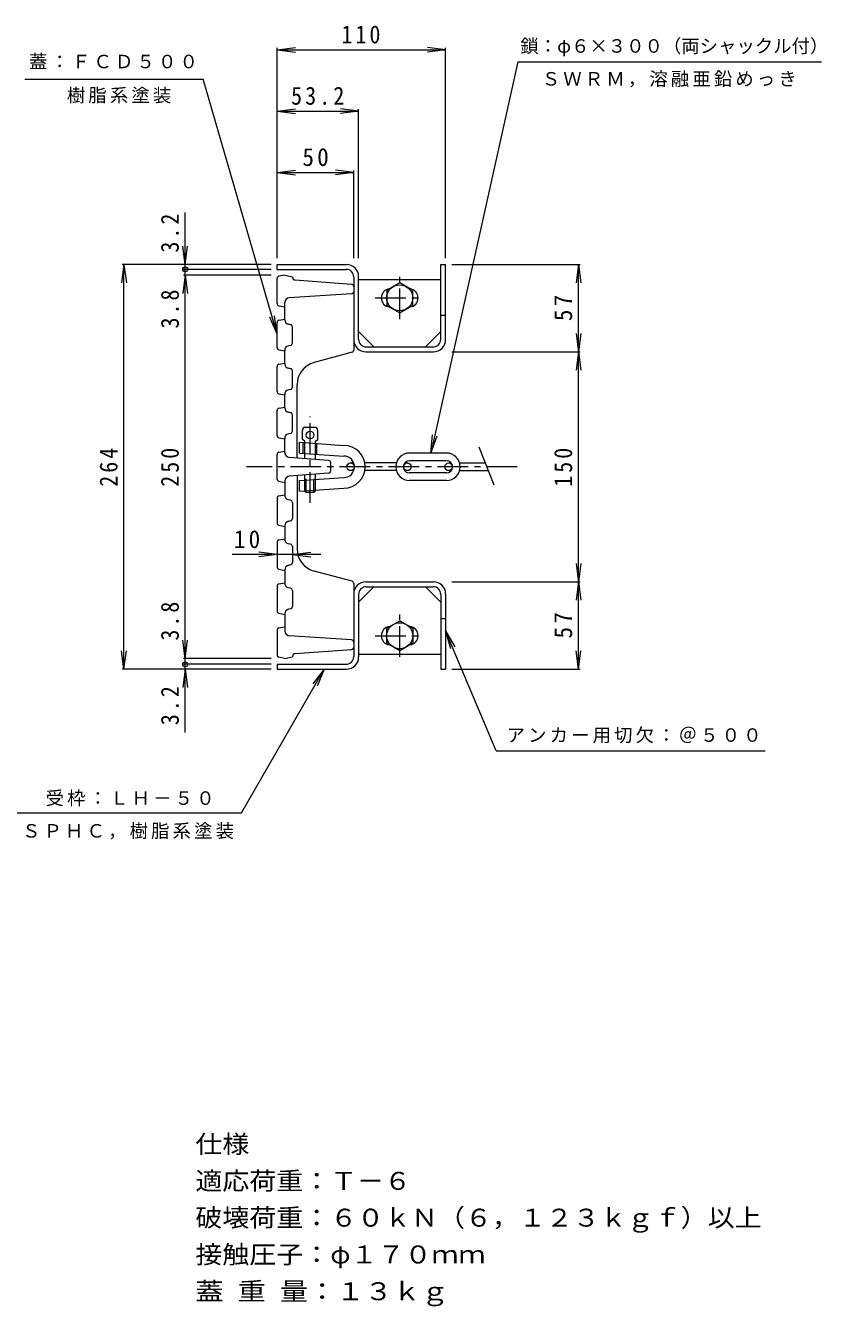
# Model space of a CAD drawing. Units: millimetres, scale not verified. Extents: x -748 to 741, y -549 to 430.
# Drawn here: x 222 to 741, y -406 to 430 of the extents above; entities that cross this region are included whole.
import ezdxf
from ezdxf.enums import TextEntityAlignment as Align

# ---------------------------------------------------------------- set-up
doc = ezdxf.new("R2010")
doc.units = ezdxf.units.MM
doc.header["$LTSCALE"] = 4
doc.header["$PDMODE"] = 32
doc.header["$PDSIZE"] = 3.2
doc.linetypes.add('CHAIN1', pattern=[8, 5, -1, 1, -1])
for name, color, linetype, lineweight in [('0-0_0', 3, 'Continuous', 9), ('0-1', 2, 'Continuous', 9), ('0-E', 7, 'Continuous', 9), ('0-F', 7, 'Continuous', 9)]:
    doc.layers.add(name, color=color, linetype=linetype, lineweight=lineweight)
doc.styles.add('ＭＳ ゴシック', font='')
doc.styles.get('ＭＳ ゴシック').set_extended_font_data('MS Gothic')

msp = doc.modelspace()

# ---------------------------------------------------------------- linework, layer by layer
at = {"layer": '0-0_0'}
for p, q in [((386.018, 248.494), (386.018, 264.734)), ((391.017, 266.964), (387.223, 266.205)), ((391.017, 266.964), (396.017, 265.964)), ((396.017, 265.82), (396.017, 265.964)), ((397.868, 263.825), (434.63, 261.068)), ((436.017, 259.572), (436.017, 218.113)), ((434.617, 254.871), (393.818, 252.151)), ((387.223, 247.023), (391.017, 246.264)), ((391.017, 237.873), (391.017, 249.157)), ((386.018, 219.794), (386.018, 236.034)), ((387.223, 237.505), (391.017, 238.264)), ((394.812, 234.655), (393.429, 234.932)), ((396.017, 222.644), (396.017, 233.184)), ((387.223, 218.323), (391.017, 217.564)), ((391.017, 209.173), (391.017, 217.564)), ((394.812, 221.173), (393.429, 220.896)), ((387.223, 208.805), (391.017, 209.564)), ((434.909, 216.664), (410.104, 209.96)), ((386.018, 191.094), (386.018, 207.334)), ((394.812, 205.955), (393.429, 206.232)), ((396.017, 193.944), (396.017, 204.484)), ((394.812, 192.473), (393.429, 192.196)), ((399.017, 147.704), (399.017, 195.48)), ((387.223, 189.623), (391.017, 188.864)), ((391.017, 180.473), (391.017, 188.864)), ((386.018, 162.394), (386.018, 178.634)), ((387.223, 180.105), (391.017, 180.864)), ((394.812, 177.255), (393.429, 177.532)), ((396.017, 165.244), (396.017, 175.784)), ((410.517, 167.704), (404.517, 167.704)), ((387.223, 160.923), (391.017, 160.164)), ((391.017, 151.109), (391.017, 160.164)), ((394.812, 163.773), (393.429, 163.496)), ((402.517, 159.704), (402.517, 165.704)), ((404.017, 158.704), (402.517, 159.704)), ((387.223, 151.405), (391.017, 152.164)), ((400.517, 150.954), (400.517, 157.954)), ((400.517, 157.954), (429.517, 155.926)), ((400.517, 150.954), (429.517, 148.926)), ((403.017, 150.779), (403.017, 157.779)), ((404.017, 147.309), (404.017, 158.704)), ((411.017, 146.755), (411.017, 158.704)), ((412.017, 150.149), (412.017, 157.149)), ((496.517, 150.964), (472.517, 150.964)), ((517.699, 154.889), (527.421, 130.127)), ((386.018, 133.994), (386.018, 149.934)), ((419.636, 146.073), (393.781, 148.118)), ((421.017, 139.35), (421.017, 144.578)), ((436.056, 144.464), (434.017, 144.464)), ((463.872, 144.464), (443.292, 144.464)), ((471.017, 144.464), (469.395, 144.464)), ((496.517, 145.964), (472.517, 145.964)), ((498.017, 144.464), (499.64, 144.464)), ((505.163, 144.464), (521.792, 144.464)), ((419.636, 137.855), (393.781, 135.81)), ((399.017, 136.224), (399.017, 88.448)), ((400.517, 132.975), (429.517, 135.002)), ((404.017, 126.219), (404.017, 136.619)), ((405.017, 133.709), (404.017, 133.709)), ((405.017, 125.219), (405.017, 133.709)), ((410.017, 125.219), (410.017, 133.709)), ((411.017, 133.709), (410.017, 133.709)), ((411.017, 126.219), (411.017, 137.173)), ((436.056, 139.464), (434.017, 139.464)), ((463.872, 139.464), (443.292, 139.464)), ((471.017, 139.464), (469.395, 139.464)), ((496.517, 137.964), (472.517, 137.964)), ((498.017, 139.464), (499.64, 139.464)), ((505.163, 139.464), (523.755, 139.464)), ((387.223, 132.523), (391.017, 131.764)), ((391.017, 132.819), (391.017, 123.764)), ((400.517, 125.975), (400.517, 132.975)), ((400.517, 125.975), (429.517, 128.002)), ((405.017, 125.219), (404.017, 126.219)), ((410.017, 125.219), (411.017, 126.219)), ((496.517, 132.964), (472.517, 132.964)), ((386.018, 121.534), (386.018, 105.294)), ((387.223, 123.005), (391.017, 123.764)), ((394.812, 120.155), (393.429, 120.432)), ((396.017, 118.684), (396.017, 108.144)), ((410.017, 125.219), (405.017, 125.219)), ((387.223, 103.823), (391.017, 103.064)), ((391.017, 103.455), (391.017, 95.064)), ((394.812, 106.673), (393.429, 106.396)), ((386.018, 92.834), (386.018, 76.594)), ((387.223, 94.305), (391.017, 95.064)), ((394.812, 91.455), (393.429, 91.732)), ((396.017, 89.984), (396.017, 79.444)), ((394.812, 77.973), (393.429, 77.696)), ((387.223, 75.123), (391.017, 74.364)), ((391.017, 74.755), (391.017, 66.364)), ((434.909, 67.264), (410.104, 73.968)), ((386.018, 64.134), (386.018, 47.894)), ((387.223, 65.605), (391.017, 66.364)), ((394.812, 62.755), (393.429, 63.032)), ((396.017, 61.284), (396.017, 50.744)), ((436.017, 65.816), (436.017, 24.356)), ((387.223, 46.423), (391.017, 45.664)), ((391.017, 46.055), (391.017, 34.771)), ((394.812, 49.273), (393.429, 48.996)), ((386.018, 35.434), (386.018, 19.194)), ((387.223, 36.905), (391.017, 37.664)), ((434.617, 29.057), (393.818, 31.777)), ((391.017, 16.964), (387.223, 17.723)), ((391.017, 16.964), (396.017, 17.964)), ((396.017, 18.108), (396.017, 17.964)), ((397.868, 20.103), (434.63, 22.86))]:
    msp.add_line(p, q, dxfattribs=at)
at = {"layer": '0-0_0', "linetype": 'CHAIN1'}
for p, q in [((407.517, 118.429), (407.517, 174.779)), ((542.773, 141.964), (366.018, 141.964))]:
    msp.add_line(p, q, dxfattribs=at)
at = {"layer": '0-0_0'}
msp.add_lwpolyline([(411.017, 158.704), (412.517, 159.704), (412.517, 165.704)], dxfattribs=at)
for centre in [(407.517, 162.704), (434.017, 141.964), (471.017, 141.964), (498.017, 141.964)]:
    msp.add_circle(centre, 2.5, dxfattribs=at)
for centre, radius, start, end in [((387.517, 264.734), 1.5, 101.30992, 180), ((398.017, 265.82), 2, 180, 265.71085), ((434.517, 259.572), 1.5, 0, 85.71085), ((394.017, 249.157), 3, 93.81407, 180), ((434.517, 256.367), 1.5, 273.81407, 0), ((387.517, 248.494), 1.5, 180, 258.69006), ((387.517, 236.034), 1.5, 101.30992, 180), ((394.017, 237.873), 3, 180, 258.69006), ((394.517, 233.184), 1.5, 0, 78.69006), ((387.517, 219.794), 1.5, 180, 258.69006), ((394.017, 217.955), 3, 101.30992, 187.58197), ((394.517, 222.644), 1.5, 281.30992, 0), ((434.517, 218.113), 1.5, 285.12399, 0), ((394.017, 209.173), 3, 180, 258.69006), ((414.017, 195.48), 15, 105.12399, 180), ((387.517, 207.334), 1.5, 101.30992, 180), ((394.517, 204.484), 1.5, 0, 78.69006), ((394.017, 189.255), 3, 101.30992, 187.58197), ((394.517, 193.944), 1.5, 281.30992, 0), ((387.517, 191.094), 1.5, 180, 258.69006), ((387.517, 178.634), 1.5, 101.30992, 180), ((394.017, 180.473), 3, 180, 258.69006), ((394.517, 175.784), 1.5, 0, 78.69006), ((404.517, 165.704), 2, 90, 180), ((410.517, 165.704), 2, 0, 90), ((387.517, 162.394), 1.5, 180, 258.69006), ((394.017, 160.555), 3, 101.30992, 187.58197), ((394.517, 165.244), 1.5, 281.30992, 0), ((387.517, 149.934), 1.5, 101.30992, 180), ((394.017, 151.109), 3, 180, 265.47742), ((429.517, 141.964), 14, 270, 90), ((472.517, 141.964), 9, 90, 270), ((496.517, 141.964), 9, 270, 90), ((419.517, 144.578), 1.5, 0, 85.47742), ((429.517, 141.964), 7, 270, 90), ((472.517, 141.964), 4, 90, 270), ((496.517, 141.964), 4, 270, 90), ((387.517, 133.994), 1.5, 180, 258.69006), ((394.017, 132.819), 3, 94.52257, 180), ((419.517, 139.35), 1.5, 274.52257, 0), ((387.517, 121.534), 1.5, 101.30992, 180), ((394.017, 123.373), 3, 172.41801, 258.69006), ((394.517, 118.684), 1.5, 0, 78.69006), ((387.517, 105.294), 1.5, 180, 258.69006), ((394.017, 103.455), 3, 101.30992, 180), ((394.517, 108.144), 1.5, 281.30992, 0), ((387.517, 92.834), 1.5, 101.30992, 180), ((394.017, 94.673), 3, 172.41801, 258.69006), ((394.517, 89.984), 1.5, 0, 78.69006), ((414.017, 88.448), 15, 180, 254.87599), ((387.517, 76.594), 1.5, 180, 258.69006), ((394.017, 74.755), 3, 101.30992, 180), ((394.517, 79.444), 1.5, 281.30992, 0), ((434.517, 65.816), 1.5, 1.40329, 74.87599), ((387.517, 64.134), 1.5, 101.30992, 180), ((394.017, 65.973), 3, 172.41801, 258.69006), ((394.517, 61.284), 1.5, 0, 78.69006), ((394.517, 50.744), 1.5, 281.30992, 0), ((387.517, 47.894), 1.5, 180, 258.69006), ((394.017, 46.055), 3, 101.30992, 180), ((387.517, 35.434), 1.5, 101.30992, 180), ((394.017, 34.771), 3, 180, 266.18591), ((434.517, 27.561), 1.5, 0, 86.18591), ((387.517, 19.194), 1.5, 180, 258.69006), ((398.017, 18.108), 2, 94.28914, 180), ((434.517, 24.356), 1.5, 274.28914, 0)]:
    msp.add_arc(centre, radius, start, end, dxfattribs=at)
at = {"layer": '0-1'}
for p, q in [((386.018, 270.764), (386.018, 273.964)), ((386.018, 273.964), (431.217, 273.964)), ((386.018, 270.764), (431.017, 270.764)), ((492.818, 273.964), (496.017, 273.964)), ((492.818, 225.164), (492.818, 273.964)), ((496.017, 224.964), (496.017, 273.964)), ((436.017, 265.764), (436.017, 224.964)), ((439.217, 225.164), (439.217, 265.964)), ((439.217, 264.164), (492.818, 264.164)), ((492.818, 240.964), (496.017, 240.964)), ((449.217, 220.164), (439.217, 230.164)), ((482.817, 220.164), (492.818, 230.164)), ((444.217, 220.164), (487.818, 220.164)), ((444.017, 216.964), (488.017, 216.964)), ((444.017, 66.964), (488.017, 66.964)), ((436.017, 58.964), (436.017, 18.164)), ((449.217, 63.764), (439.217, 53.764)), ((439.217, 58.764), (439.217, 17.964)), ((444.217, 63.764), (487.818, 63.764)), ((482.817, 63.764), (492.818, 53.764)), ((492.818, 58.764), (492.818, 9.964)), ((496.017, 58.964), (496.017, 9.964)), ((492.818, 42.964), (496.017, 42.964)), ((457.53, 36.664), (466.017, 41.564)), ((457.53, 26.864), (457.53, 36.664)), ((466.017, 41.564), (474.504, 36.664)), ((474.504, 36.664), (474.504, 26.864)), ((466.017, 21.964), (457.53, 26.864)), ((474.504, 26.864), (466.017, 21.964)), ((439.217, 19.764), (492.818, 19.764)), ((386.018, 13.164), (431.017, 13.164)), ((386.018, 13.164), (386.018, 9.964)), ((386.018, 9.964), (431.217, 9.964)), ((492.818, 9.964), (496.017, 9.964))]:
    msp.add_line(p, q, dxfattribs=at)
at = {"layer": '0-1', "linetype": 'CHAIN1'}
for p, q in [((466.017, 238.364), (466.017, 265.964)), ((450.017, 252.164), (482.017, 252.164)), ((466.017, 17.964), (466.017, 45.564)), ((450.017, 31.764), (482.017, 31.764))]:
    msp.add_line(p, q, dxfattribs=at)
at = {"layer": '0-1'}
msp.add_lwpolyline([(474.504, 247.264), (474.504, 257.064), (466.017, 261.964), (457.53, 257.064), (457.53, 247.264), (466.017, 242.364)], close=True, dxfattribs=at)
for centre in [(466.017, 252.164), (466.017, 31.764)]:
    msp.add_circle(centre, 8.5, dxfattribs=at)
for centre, radius, start, end in [((431.017, 265.764), 5, 0, 90), ((431.217, 265.964), 8, 0, 90), ((460.017, 252.164), 6, 96.13597, 263.86401), ((472.017, 252.164), 6, 276.13597, 83.86401), ((444.017, 224.964), 8, 180, 270), ((444.217, 225.164), 5, 180, 270), ((487.818, 225.164), 5, 270, 0), ((488.017, 224.964), 8, 270, 0), ((444.017, 58.964), 8, 89.99998, 180), ((488.017, 58.964), 8, 0, 90), ((444.217, 58.764), 5, 90, 180), ((487.818, 58.764), 5, 0, 90), ((460.017, 31.764), 6, 96.13597, 263.86401), ((472.017, 31.764), 6, 276.13597, 83.86401), ((431.017, 18.164), 5, 270, 0), ((431.217, 17.964), 8, 270, 0)]:
    msp.add_arc(centre, radius, start, end, dxfattribs=at)
at = {"layer": '0-E'}
for p, q in [((543.189, 406.052), (486.313, 150.964)), ((543.189, 406.052), (741.304, 406.052)), ((221.228, 394.734), (337.836, 394.734)), ((386.018, 228.518), (337.836, 394.734)), ((386.018, 228.518), (381.201, 239.509)), ((386.018, 228.518), (384.21, 240.381)), ((496.017, 34.964), (499.181, 23.389)), ((416.701, 9.964), (409.396, 0.444)), ((528.942, -43.407), (704.553, -43.407)), ((215.445, -83.637), (362.66, -83.637))]:
    msp.add_line(p, q, dxfattribs=at)
for points in [[(528.942, -43.407), (496.017, 34.964), (502.07, 24.602)], [(362.66, -83.637), (416.701, 9.964), (412.109, -1.122)]]:
    msp.add_lwpolyline(points, dxfattribs=at)
at = {"layer": '0-F'}
for p, q in [((386.018, 413.964), (397.915, 415.53)), ((386.018, 277.964), (386.018, 415.164)), ((386.018, 413.964), (496.017, 413.964)), ((386.018, 413.964), (397.915, 412.398)), ((496.017, 413.964), (484.12, 415.53)), ((496.017, 413.964), (484.12, 412.398)), ((496.017, 277.964), (496.017, 415.164)), ((386.018, 373.964), (397.915, 375.53)), ((386.018, 373.964), (439.217, 373.964)), ((386.018, 373.964), (397.915, 372.398)), ((439.217, 373.964), (427.32, 375.53)), ((439.217, 373.964), (427.32, 372.398)), ((439.217, 277.964), (439.217, 375.164)), ((386.018, 333.964), (397.915, 335.53)), ((436.017, 333.964), (424.12, 335.53)), ((436.017, 277.964), (436.017, 335.164)), ((386.018, 333.964), (436.017, 333.964)), ((386.018, 333.964), (397.915, 332.398)), ((436.017, 333.964), (424.12, 332.398)), ((326.018, -31.376), (326.018, 307.885)), ((326.018, 273.964), (324.451, 285.861)), ((326.018, 273.964), (327.584, 285.861)), ((286.017, 273.964), (284.451, 262.067)), ((382.018, 273.964), (284.818, 273.964)), ((286.017, 9.964), (286.017, 273.964)), ((286.017, 273.964), (287.584, 262.067)), ((382.018, 270.764), (324.818, 270.764)), ((500.018, 273.964), (583.934, 273.964)), ((582.734, 273.964), (581.168, 262.067)), ((582.734, 9.964), (582.734, 273.964)), ((582.734, 273.964), (584.301, 262.067)), ((326.018, 266.964), (324.451, 255.067)), ((382.018, 266.964), (324.818, 266.964)), ((326.018, 266.964), (327.584, 255.067)), ((584.301, 228.861), (581.168, 205.067)), ((581.168, 228.861), (584.301, 205.067)), ((500.018, 216.964), (583.934, 216.964)), ((486.313, 150.964), (487.373, 162.917)), ((486.313, 150.964), (490.431, 162.235)), ((414.553, 84.714), (356.685, 84.714)), ((386.018, 84.714), (374.12, 86.28)), ((386.018, 84.714), (374.12, 83.148)), ((396.017, 84.714), (407.915, 86.28)), ((396.017, 84.714), (407.915, 83.148)), ((584.301, 78.861), (581.168, 55.067)), ((581.168, 78.861), (584.301, 55.067)), ((500.018, 66.964), (583.934, 66.964)), ((326.018, 16.964), (324.451, 28.861)), ((326.018, 16.964), (327.584, 28.861)), ((286.017, 9.964), (284.451, 21.861)), ((286.017, 9.964), (287.584, 21.861)), ((382.018, 16.964), (324.818, 16.964)), ((582.734, 9.964), (581.168, 21.861)), ((582.734, 9.964), (584.301, 21.861)), ((382.018, 9.964), (284.818, 9.964)), ((326.018, 9.964), (324.451, -1.933)), ((382.018, 13.164), (324.818, 13.164)), ((326.018, 9.964), (327.584, -1.933)), ((500.018, 9.964), (583.934, 9.964))]:
    msp.add_line(p, q, dxfattribs=at)
for p in [(326.018, 270.764), (326.018, 13.164)]:
    msp.add_point(p, dxfattribs=at)

# ---------------------------------------------------------------- texts
at = {"layer": '0-E', "style": 'ＭＳ ゴシック'}
msp.add_text('鎖：φ６×３００（両シャックル付）', height=8.798, dxfattribs=at).set_placement((544.78, 409.429), align=Align.BOTTOM_LEFT)
at = {"layer": '0-E', "char_height": 8.798, "attachment_point": 7, "style": 'ＭＳ ゴシック'}
for s, insert in [('\\T1.17;蓋：ＦＣＤ５００', (224.013, 401.391)), ('\\T1.17;ＳＷＲＭ，溶融亜鉛めっき', (558.763, 389.36)), ('\\T1.17;樹脂系塗装', (248.759, 378.919)), ('\\T1.17;アンカー用切欠：＠５００', (535.791, -38.423)), ('\\T1.17;受枠：ＬＨ－５０', (234.899, -79.484)), ('\\T1.17;ＳＰＨＣ，樹脂系塗装', (219.507, -101.175))]:
    msp.add_mtext(s, dxfattribs=dict(at, insert=insert))
at = {"layer": '0-F', "color": 2, "style": 'ＭＳ ゴシック'}
for s, width, p in [('仕様', 1.1, (332.645, -309.194)), ('適応荷重：Ｔ－６', 1.1, (332.645, -333.194)), ('破壊荷重：６０ｋＮ（６，１２３ｋｇｆ）以上', 1.1, (332.645, -357.194)), ('接触圧子：φ１７０ｍｍ', 1.1, (332.645, -381.194)), ('蓋 重 量：１３ｋｇ', 1.15, (332.645, -405.194))]:
    msp.add_text(s, height=11.73, dxfattribs=dict(at, width=width)).set_placement(p, align=Align.BOTTOM_LEFT)
at = {"layer": '0-F', "color": 2, "char_height": 11.73, "attachment_point": 7, "style": 'ＭＳ ゴシック'}
for s, insert in [('\\T1.27;\\W0.9;110', (428.017, 417.964)), ('\\T1.28;\\W0.9;53.2', (395.117, 377.964)), ('\\T1.27;\\W0.95;50', (402.518, 337.964)), ('\\T1.27;\\W0.95;10', (357.771, 88.714))]:
    msp.add_mtext(s, dxfattribs=dict(at, insert=insert))
at = {"layer": '0-F', "color": 2, "char_height": 11.73, "attachment_point": 7, "rotation": 90, "style": 'ＭＳ ゴシック'}
for s, insert in [('\\T1.27;\\W0.9;3.2', (322.018, 281.665)), ('\\T1.27;\\W0.9;3.8', (322.018, 232.171)), ('\\T1.27;\\W0.95;57', (578.734, 236.964)), ('\\T1.27;\\W0.9;264', (282.017, 128.964)), ('\\T1.27;\\W0.9;250', (322.018, 128.964)), ('\\T1.27;\\W0.9;150', (578.734, 128.964)), ('\\T1.27;\\W0.9;3.8', (322.018, 28.572)), ('\\T1.27;\\W0.95;57', (578.734, 29.964)), ('\\T1.27;\\W0.9;3.2', (322.018, -26.551))]:
    msp.add_mtext(s, dxfattribs=dict(at, insert=insert))

doc.saveas('drawing.dxf')
